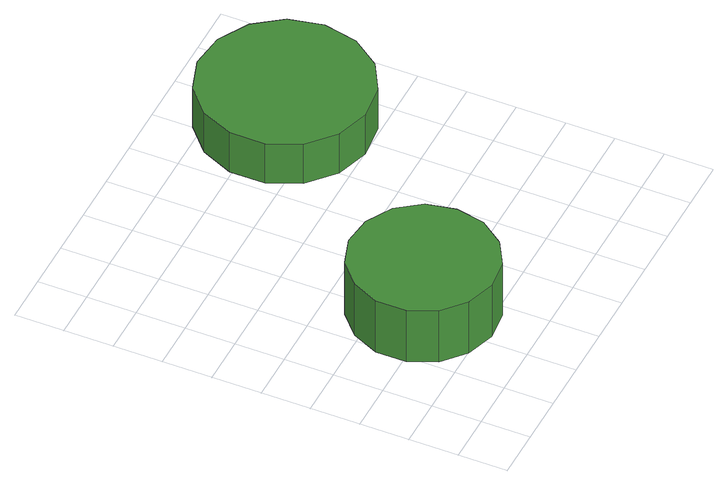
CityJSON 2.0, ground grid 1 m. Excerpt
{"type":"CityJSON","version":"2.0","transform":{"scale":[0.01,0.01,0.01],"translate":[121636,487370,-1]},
"CityObjects":{
"tree1":{"type":"SolitaryVegetationObject","attributes":{"function":"something"},"geometry":[{"type":"MultiSurface","lod":"1","boundaries":[[[0,1,2,3,4,5,6,7,8,9,10,11,12,13,14]],[[15,16,17,18,19,20,21,22,23,24,25,26,27,28,29]],[[0,29,28,1]],[[1,28,27,2]],[[2,27,26,3]],[[3,26,25,4]],[[4,25,24,5]],[[5,24,23,6]],[[6,23,22,7]],[[7,22,21,8]],[[8,21,20,9]],[[9,20,19,10]],[[10,19,18,11]],[[11,18,17,12]],[[12,17,16,13]],[[13,16,15,14]],[[14,15,29,0]]]}]},
"tree2":{"type":"SolitaryVegetationObject","attributes":{"function":"something"},"geometry":[{"type":"MultiSurface","lod":"1","boundaries":[[[30,31,32,33,34,35,36,37,38,39,40,41,42,43,44]],[[45,46,47,48,49,50,51,52,53,54,55,56,57,58,59]],[[30,59,58,31]],[[31,58,57,32]],[[32,57,56,33]],[[33,56,55,34]],[[34,55,54,35]],[[35,54,53,36]],[[36,53,52,37]],[[37,52,51,38]],[[38,51,50,39]],[[39,50,49,40]],[[40,49,48,41]],[[41,48,47,42]],[[42,47,46,43]],[[43,46,45,44]],[[44,45,59,30]]]}]}
},
"vertices":[
[379,225,206],[367,285,206],[331,334,206],[278,364,206],[218,371,206],[160,352,206],[115,311,206],[90,256,206],[90,195,206],[115,139,206],[160,99,206],[218,80,206],[278,86,206],[331,117,206],[367,166,206],[367,166,78],[331,117,78],[278,86,78],[218,80,78],[160,99,78],[115,139,78],[90,195,78],[90,256,78],[115,311,78],[160,352,78],[218,371,78],[278,364,78],[331,334,78],[367,285,78],[379,225,78],
[755,668,180],[740,738,180],[698,795,180],[636,831,180],[565,839,180],[498,817,180],[445,769,180],[416,704,180],[416,632,180],[445,567,180],[498,519,180],[565,497,180],[636,505,180],[698,540,180],[740,598,180],[740,598,82],[698,540,82],[636,505,82],[565,497,82],[498,519,82],[445,567,82],[416,632,82],[416,704,82],[445,769,82],[498,817,82],[565,839,82],[636,831,82],[698,795,82],[740,738,82],[755,668,82]
]}
